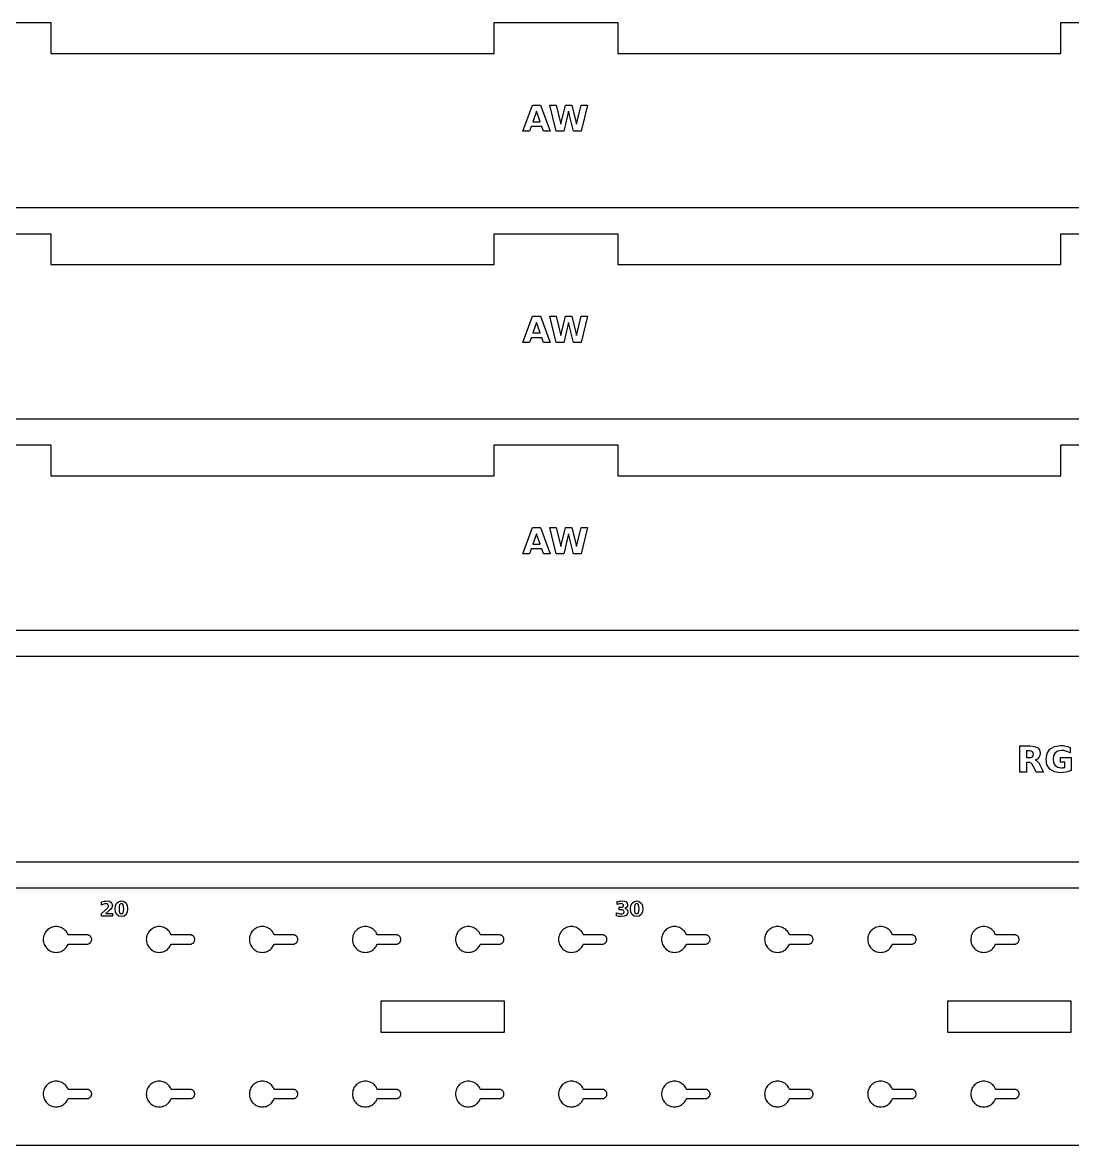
# Model space of a CAD drawing. Header units: millimetres. Extents: x 12 to 808, y 12 to 450.
# Drawn here: x 212 to 415.8, y 232.5 to 450.5 of the extents above; entities that cross this region are included whole.
import ezdxf

# ---------------------------------------------------------------- set-up
doc = ezdxf.new("R2010")
doc.units = ezdxf.units.MM
doc.layers.add('CUT', color=1, linetype='Continuous')
doc.layers.add('ENGRAVE', color=5, linetype='Continuous')

msp = doc.modelspace()

# ---------------------------------------------------------------- linework, layer by layer
at = {"layer": 'CUT', "color": 1}
for points in [[(780.5, 414.5), (40.5, 414.5), (40.5, 419.5), (12.5, 419.5), (12.5, 439.5), (40.5, 439.5), (40.5, 444.5), (83.5, 444.5), (83.5, 450.5), (107.5, 450.5), (107.5, 444.5), (193.5, 444.5), (193.5, 450.5), (217.5, 450.5), (217.5, 444.5), (303.5, 444.5), (303.5, 450.5), (327.5, 450.5), (327.5, 444.5), (413.5, 444.5), (413.5, 450.5), (437.5, 450.5)], [(780.5, 373.5), (40.5, 373.5), (40.5, 378.5), (12.5, 378.5), (12.5, 398.5), (40.5, 398.5), (40.5, 403.5), (83.5, 403.5), (83.5, 409.5), (107.5, 409.5), (107.5, 403.5), (193.5, 403.5), (193.5, 409.5), (217.5, 409.5), (217.5, 403.5), (303.5, 403.5), (303.5, 409.5), (327.5, 409.5), (327.5, 403.5), (413.5, 403.5), (413.5, 409.5), (437.5, 409.5)], [(780.5, 332.5), (40.5, 332.5), (40.5, 337.5), (12.5, 337.5), (12.5, 357.5), (40.5, 357.5), (40.5, 362.5), (83.5, 362.5), (83.5, 368.5), (107.5, 368.5), (107.5, 362.5), (193.5, 362.5), (193.5, 368.5), (217.5, 368.5), (217.5, 362.5), (303.5, 362.5), (303.5, 368.5), (327.5, 368.5), (327.5, 362.5), (413.5, 362.5), (413.5, 368.5), (437.5, 368.5)]]:
    msp.add_lwpolyline(points, dxfattribs=at)
for points in [[(12.5, 322.5), (40.5, 322.5), (40.5, 327.5), (780.5, 327.5), (780.5, 322.5), (808.5, 322.5), (808.5, 292.5), (780.5, 292.5), (780.5, 287.5), (40.5, 287.5), (40.5, 292.5), (12.5, 292.5)], [(12.5, 277.5), (18.5, 277.5), (18.5, 282.5), (758.5, 282.5), (758.5, 277.5), (764.5, 277.5), (764.5, 237.5), (758.5, 237.5), (758.5, 232.5), (18.5, 232.5), (18.5, 237.5), (12.5, 237.5)], [(220.09, 270.57), (220.27, 270.73), (220.43, 270.91), (220.58, 271.11), (220.7, 271.32), (220.81, 271.54), (220.83, 271.6), (224.5, 271.6), (224.59, 271.6), (224.68, 271.62), (224.76, 271.64), (224.84, 271.67), (224.92, 271.71), (225, 271.75), (225.07, 271.8), (225.14, 271.86), (225.2, 271.93), (225.25, 272), (225.29, 272.08), (225.33, 272.16), (225.36, 272.24), (225.38, 272.32), (225.4, 272.41), (225.4, 272.5), (225.4, 272.59), (225.38, 272.68), (225.36, 272.76), (225.33, 272.84), (225.29, 272.92), (225.25, 273), (225.2, 273.07), (225.14, 273.14), (225.07, 273.2), (225, 273.25), (224.92, 273.29), (224.84, 273.33), (224.76, 273.36), (224.68, 273.38), (224.59, 273.4), (224.5, 273.4), (220.83, 273.4), (220.81, 273.46), (220.7, 273.68), (220.58, 273.89), (220.43, 274.09), (220.27, 274.27), (220.09, 274.43), (219.89, 274.58), (219.68, 274.7), (219.46, 274.81), (219.23, 274.89), (218.99, 274.95), (218.75, 274.99), (218.5, 275), (218.25, 274.99), (218.01, 274.95), (217.77, 274.89), (217.54, 274.81), (217.32, 274.7), (217.11, 274.58), (216.91, 274.43), (216.73, 274.27), (216.57, 274.09), (216.42, 273.89), (216.3, 273.68), (216.19, 273.46), (216.11, 273.23), (216.05, 272.99), (216.01, 272.75), (216, 272.5), (216.01, 272.25), (216.05, 272.01), (216.11, 271.77), (216.19, 271.54), (216.3, 271.32), (216.42, 271.11), (216.57, 270.91), (216.73, 270.73), (216.91, 270.57), (217.11, 270.42), (217.32, 270.3), (217.54, 270.19), (217.77, 270.11), (218.01, 270.05), (218.25, 270.01), (218.5, 270), (218.75, 270.01), (218.99, 270.05), (219.23, 270.11), (219.46, 270.19), (219.68, 270.3), (219.89, 270.42)], [(239.89, 270.42), (240.09, 270.57), (240.27, 270.73), (240.43, 270.91), (240.58, 271.11), (240.7, 271.32), (240.81, 271.54), (240.83, 271.6), (244.5, 271.6), (244.59, 271.6), (244.68, 271.62), (244.76, 271.64), (244.84, 271.67), (244.92, 271.71), (245, 271.75), (245.07, 271.8), (245.14, 271.86), (245.2, 271.93), (245.25, 272), (245.29, 272.08), (245.33, 272.16), (245.36, 272.24), (245.38, 272.32), (245.4, 272.41), (245.4, 272.5), (245.4, 272.59), (245.38, 272.68), (245.36, 272.76), (245.33, 272.84), (245.29, 272.92), (245.25, 273), (245.2, 273.07), (245.14, 273.14), (245.07, 273.2), (245, 273.25), (244.92, 273.29), (244.84, 273.33), (244.76, 273.36), (244.68, 273.38), (244.59, 273.4), (244.5, 273.4), (240.83, 273.4), (240.81, 273.46), (240.7, 273.68), (240.58, 273.89), (240.43, 274.09), (240.27, 274.27), (240.09, 274.43), (239.89, 274.58), (239.68, 274.7), (239.46, 274.81), (239.23, 274.89), (238.99, 274.95), (238.75, 274.99), (238.5, 275), (238.25, 274.99), (238.01, 274.95), (237.77, 274.89), (237.54, 274.81), (237.32, 274.7), (237.11, 274.58), (236.91, 274.43), (236.73, 274.27), (236.57, 274.09), (236.42, 273.89), (236.3, 273.68), (236.19, 273.46), (236.11, 273.23), (236.05, 272.99), (236.01, 272.75), (236, 272.5), (236.01, 272.25), (236.05, 272.01), (236.11, 271.77), (236.19, 271.54), (236.3, 271.32), (236.42, 271.11), (236.57, 270.91), (236.73, 270.73), (236.91, 270.57), (237.11, 270.42), (237.32, 270.3), (237.54, 270.19), (237.77, 270.11), (238.01, 270.05), (238.25, 270.01), (238.5, 270), (238.75, 270.01), (238.99, 270.05), (239.23, 270.11), (239.46, 270.19), (239.68, 270.3)], [(260.09, 270.57), (260.27, 270.73), (260.43, 270.91), (260.58, 271.11), (260.7, 271.32), (260.81, 271.54), (260.83, 271.6), (264.5, 271.6), (264.59, 271.6), (264.68, 271.62), (264.76, 271.64), (264.84, 271.67), (264.92, 271.71), (265, 271.75), (265.07, 271.8), (265.14, 271.86), (265.2, 271.93), (265.25, 272), (265.29, 272.08), (265.33, 272.16), (265.36, 272.24), (265.38, 272.32), (265.4, 272.41), (265.4, 272.5), (265.4, 272.59), (265.38, 272.68), (265.36, 272.76), (265.33, 272.84), (265.29, 272.92), (265.25, 273), (265.2, 273.07), (265.14, 273.14), (265.07, 273.2), (265, 273.25), (264.92, 273.29), (264.84, 273.33), (264.76, 273.36), (264.68, 273.38), (264.59, 273.4), (264.5, 273.4), (260.83, 273.4), (260.81, 273.46), (260.7, 273.68), (260.58, 273.89), (260.43, 274.09), (260.27, 274.27), (260.09, 274.43), (259.89, 274.58), (259.68, 274.7), (259.46, 274.81), (259.23, 274.89), (258.99, 274.95), (258.75, 274.99), (258.5, 275), (258.25, 274.99), (258.01, 274.95), (257.77, 274.89), (257.54, 274.81), (257.32, 274.7), (257.11, 274.58), (256.91, 274.43), (256.73, 274.27), (256.57, 274.09), (256.42, 273.89), (256.3, 273.68), (256.19, 273.46), (256.11, 273.23), (256.05, 272.99), (256.01, 272.75), (256, 272.5), (256.01, 272.25), (256.05, 272.01), (256.11, 271.77), (256.19, 271.54), (256.3, 271.32), (256.42, 271.11), (256.57, 270.91), (256.73, 270.73), (256.91, 270.57), (257.11, 270.42), (257.32, 270.3), (257.54, 270.19), (257.77, 270.11), (258.01, 270.05), (258.25, 270.01), (258.5, 270), (258.75, 270.01), (258.99, 270.05), (259.23, 270.11), (259.46, 270.19), (259.68, 270.3), (259.89, 270.42)], [(280.09, 270.57), (280.27, 270.73), (280.43, 270.91), (280.58, 271.11), (280.7, 271.32), (280.81, 271.54), (280.83, 271.6), (284.5, 271.6), (284.59, 271.6), (284.68, 271.62), (284.76, 271.64), (284.84, 271.67), (284.92, 271.71), (285, 271.75), (285.07, 271.8), (285.14, 271.86), (285.2, 271.93), (285.25, 272), (285.29, 272.08), (285.33, 272.16), (285.36, 272.24), (285.38, 272.32), (285.4, 272.41), (285.4, 272.5), (285.4, 272.59), (285.38, 272.68), (285.36, 272.76), (285.33, 272.84), (285.29, 272.92), (285.25, 273), (285.2, 273.07), (285.14, 273.14), (285.07, 273.2), (285, 273.25), (284.92, 273.29), (284.84, 273.33), (284.76, 273.36), (284.68, 273.38), (284.59, 273.4), (284.5, 273.4), (280.83, 273.4), (280.81, 273.46), (280.7, 273.68), (280.58, 273.89), (280.43, 274.09), (280.27, 274.27), (280.09, 274.43), (279.89, 274.58), (279.68, 274.7), (279.46, 274.81), (279.23, 274.89), (278.99, 274.95), (278.75, 274.99), (278.5, 275), (278.25, 274.99), (278.01, 274.95), (277.77, 274.89), (277.54, 274.81), (277.32, 274.7), (277.11, 274.58), (276.91, 274.43), (276.73, 274.27), (276.57, 274.09), (276.42, 273.89), (276.3, 273.68), (276.19, 273.46), (276.11, 273.23), (276.05, 272.99), (276.01, 272.75), (276, 272.5), (276.01, 272.25), (276.05, 272.01), (276.11, 271.77), (276.19, 271.54), (276.3, 271.32), (276.42, 271.11), (276.57, 270.91), (276.73, 270.73), (276.91, 270.57), (277.11, 270.42), (277.32, 270.3), (277.54, 270.19), (277.77, 270.11), (278.01, 270.05), (278.25, 270.01), (278.5, 270), (278.75, 270.01), (278.99, 270.05), (279.23, 270.11), (279.46, 270.19), (279.68, 270.3), (279.89, 270.42)], [(299.89, 270.42), (300.09, 270.57), (300.27, 270.73), (300.43, 270.91), (300.58, 271.11), (300.7, 271.32), (300.81, 271.54), (300.83, 271.6), (304.5, 271.6), (304.59, 271.6), (304.68, 271.62), (304.76, 271.64), (304.84, 271.67), (304.92, 271.71), (305, 271.75), (305.07, 271.8), (305.14, 271.86), (305.2, 271.93), (305.25, 272), (305.29, 272.08), (305.33, 272.16), (305.36, 272.24), (305.38, 272.32), (305.4, 272.41), (305.4, 272.5), (305.4, 272.59), (305.38, 272.68), (305.36, 272.76), (305.33, 272.84), (305.29, 272.92), (305.25, 273), (305.2, 273.07), (305.14, 273.14), (305.07, 273.2), (305, 273.25), (304.92, 273.29), (304.84, 273.33), (304.76, 273.36), (304.68, 273.38), (304.59, 273.4), (304.5, 273.4), (300.83, 273.4), (300.81, 273.46), (300.7, 273.68), (300.58, 273.89), (300.43, 274.09), (300.27, 274.27), (300.09, 274.43), (299.89, 274.58), (299.68, 274.7), (299.46, 274.81), (299.23, 274.89), (298.99, 274.95), (298.75, 274.99), (298.5, 275), (298.25, 274.99), (298.01, 274.95), (297.77, 274.89), (297.54, 274.81), (297.32, 274.7), (297.11, 274.58), (296.91, 274.43), (296.73, 274.27), (296.57, 274.09), (296.42, 273.89), (296.3, 273.68), (296.19, 273.46), (296.11, 273.23), (296.05, 272.99), (296.01, 272.75), (296, 272.5), (296.01, 272.25), (296.05, 272.01), (296.11, 271.77), (296.19, 271.54), (296.3, 271.32), (296.42, 271.11), (296.57, 270.91), (296.73, 270.73), (296.91, 270.57), (297.11, 270.42), (297.32, 270.3), (297.54, 270.19), (297.77, 270.11), (298.01, 270.05), (298.25, 270.01), (298.5, 270), (298.75, 270.01), (298.99, 270.05), (299.23, 270.11), (299.46, 270.19), (299.68, 270.3)], [(320.09, 270.57), (320.27, 270.73), (320.43, 270.91), (320.58, 271.11), (320.7, 271.32), (320.81, 271.54), (320.83, 271.6), (324.5, 271.6), (324.59, 271.6), (324.68, 271.62), (324.76, 271.64), (324.84, 271.67), (324.92, 271.71), (325, 271.75), (325.07, 271.8), (325.14, 271.86), (325.2, 271.93), (325.25, 272), (325.29, 272.08), (325.33, 272.16), (325.36, 272.24), (325.38, 272.32), (325.4, 272.41), (325.4, 272.5), (325.4, 272.59), (325.38, 272.68), (325.36, 272.76), (325.33, 272.84), (325.29, 272.92), (325.25, 273), (325.2, 273.07), (325.14, 273.14), (325.07, 273.2), (325, 273.25), (324.92, 273.29), (324.84, 273.33), (324.76, 273.36), (324.68, 273.38), (324.59, 273.4), (324.5, 273.4), (320.83, 273.4), (320.81, 273.46), (320.7, 273.68), (320.58, 273.89), (320.43, 274.09), (320.27, 274.27), (320.09, 274.43), (319.89, 274.58), (319.68, 274.7), (319.46, 274.81), (319.23, 274.89), (318.99, 274.95), (318.75, 274.99), (318.5, 275), (318.25, 274.99), (318.01, 274.95), (317.77, 274.89), (317.54, 274.81), (317.32, 274.7), (317.11, 274.58), (316.91, 274.43), (316.73, 274.27), (316.57, 274.09), (316.42, 273.89), (316.3, 273.68), (316.19, 273.46), (316.11, 273.23), (316.05, 272.99), (316.01, 272.75), (316, 272.5), (316.01, 272.25), (316.05, 272.01), (316.11, 271.77), (316.19, 271.54), (316.3, 271.32), (316.42, 271.11), (316.57, 270.91), (316.73, 270.73), (316.91, 270.57), (317.11, 270.42), (317.32, 270.3), (317.54, 270.19), (317.77, 270.11), (318.01, 270.05), (318.25, 270.01), (318.5, 270), (318.75, 270.01), (318.99, 270.05), (319.23, 270.11), (319.46, 270.19), (319.68, 270.3), (319.89, 270.42)], [(340.09, 270.57), (340.27, 270.73), (340.43, 270.91), (340.58, 271.11), (340.7, 271.32), (340.81, 271.54), (340.83, 271.6), (344.5, 271.6), (344.59, 271.6), (344.68, 271.62), (344.76, 271.64), (344.84, 271.67), (344.92, 271.71), (345, 271.75), (345.07, 271.8), (345.14, 271.86), (345.2, 271.93), (345.25, 272), (345.29, 272.08), (345.33, 272.16), (345.36, 272.24), (345.38, 272.32), (345.4, 272.41), (345.4, 272.5), (345.4, 272.59), (345.38, 272.68), (345.36, 272.76), (345.33, 272.84), (345.29, 272.92), (345.25, 273), (345.2, 273.07), (345.14, 273.14), (345.07, 273.2), (345, 273.25), (344.92, 273.29), (344.84, 273.33), (344.76, 273.36), (344.68, 273.38), (344.59, 273.4), (344.5, 273.4), (340.83, 273.4), (340.81, 273.46), (340.7, 273.68), (340.58, 273.89), (340.43, 274.09), (340.27, 274.27), (340.09, 274.43), (339.89, 274.58), (339.68, 274.7), (339.46, 274.81), (339.23, 274.89), (338.99, 274.95), (338.75, 274.99), (338.5, 275), (338.25, 274.99), (338.01, 274.95), (337.77, 274.89), (337.54, 274.81), (337.32, 274.7), (337.11, 274.58), (336.91, 274.43), (336.73, 274.27), (336.57, 274.09), (336.42, 273.89), (336.3, 273.68), (336.19, 273.46), (336.11, 273.23), (336.05, 272.99), (336.01, 272.75), (336, 272.5), (336.01, 272.25), (336.05, 272.01), (336.11, 271.77), (336.19, 271.54), (336.3, 271.32), (336.42, 271.11), (336.57, 270.91), (336.73, 270.73), (336.91, 270.57), (337.11, 270.42), (337.32, 270.3), (337.54, 270.19), (337.77, 270.11), (338.01, 270.05), (338.25, 270.01), (338.5, 270), (338.75, 270.01), (338.99, 270.05), (339.23, 270.11), (339.46, 270.19), (339.68, 270.3), (339.89, 270.42)], [(360.09, 270.57), (360.27, 270.73), (360.43, 270.91), (360.58, 271.11), (360.7, 271.32), (360.81, 271.54), (360.83, 271.6), (364.5, 271.6), (364.59, 271.6), (364.68, 271.62), (364.76, 271.64), (364.84, 271.67), (364.92, 271.71), (365, 271.75), (365.07, 271.8), (365.14, 271.86), (365.2, 271.93), (365.25, 272), (365.29, 272.08), (365.33, 272.16), (365.36, 272.24), (365.38, 272.32), (365.4, 272.41), (365.4, 272.5), (365.4, 272.59), (365.38, 272.68), (365.36, 272.76), (365.33, 272.84), (365.29, 272.92), (365.25, 273), (365.2, 273.07), (365.14, 273.14), (365.07, 273.2), (365, 273.25), (364.92, 273.29), (364.84, 273.33), (364.76, 273.36), (364.68, 273.38), (364.59, 273.4), (364.5, 273.4), (360.83, 273.4), (360.81, 273.46), (360.7, 273.68), (360.58, 273.89), (360.43, 274.09), (360.27, 274.27), (360.09, 274.43), (359.89, 274.58), (359.68, 274.7), (359.46, 274.81), (359.23, 274.89), (358.99, 274.95), (358.75, 274.99), (358.5, 275), (358.25, 274.99), (358.01, 274.95), (357.77, 274.89), (357.54, 274.81), (357.32, 274.7), (357.11, 274.58), (356.91, 274.43), (356.73, 274.27), (356.57, 274.09), (356.42, 273.89), (356.3, 273.68), (356.19, 273.46), (356.11, 273.23), (356.05, 272.99), (356.01, 272.75), (356, 272.5), (356.01, 272.25), (356.05, 272.01), (356.11, 271.77), (356.19, 271.54), (356.3, 271.32), (356.42, 271.11), (356.57, 270.91), (356.73, 270.73), (356.91, 270.57), (357.11, 270.42), (357.32, 270.3), (357.54, 270.19), (357.77, 270.11), (358.01, 270.05), (358.25, 270.01), (358.5, 270), (358.75, 270.01), (358.99, 270.05), (359.23, 270.11), (359.46, 270.19), (359.68, 270.3), (359.89, 270.42)], [(379.89, 270.42), (380.09, 270.57), (380.27, 270.73), (380.43, 270.91), (380.58, 271.11), (380.7, 271.32), (380.81, 271.54), (380.83, 271.6), (384.5, 271.6), (384.59, 271.6), (384.68, 271.62), (384.76, 271.64), (384.84, 271.67), (384.92, 271.71), (385, 271.75), (385.07, 271.8), (385.14, 271.86), (385.2, 271.93), (385.25, 272), (385.29, 272.08), (385.33, 272.16), (385.36, 272.24), (385.38, 272.32), (385.4, 272.41), (385.4, 272.5), (385.4, 272.59), (385.38, 272.68), (385.36, 272.76), (385.33, 272.84), (385.29, 272.92), (385.25, 273), (385.2, 273.07), (385.14, 273.14), (385.07, 273.2), (385, 273.25), (384.92, 273.29), (384.84, 273.33), (384.76, 273.36), (384.68, 273.38), (384.59, 273.4), (384.5, 273.4), (380.83, 273.4), (380.81, 273.46), (380.7, 273.68), (380.58, 273.89), (380.43, 274.09), (380.27, 274.27), (380.09, 274.43), (379.89, 274.58), (379.68, 274.7), (379.46, 274.81), (379.23, 274.89), (378.99, 274.95), (378.75, 274.99), (378.5, 275), (378.25, 274.99), (378.01, 274.95), (377.77, 274.89), (377.54, 274.81), (377.32, 274.7), (377.11, 274.58), (376.91, 274.43), (376.73, 274.27), (376.57, 274.09), (376.42, 273.89), (376.3, 273.68), (376.19, 273.46), (376.11, 273.23), (376.05, 272.99), (376.01, 272.75), (376, 272.5), (376.01, 272.25), (376.05, 272.01), (376.11, 271.77), (376.19, 271.54), (376.3, 271.32), (376.42, 271.11), (376.57, 270.91), (376.73, 270.73), (376.91, 270.57), (377.11, 270.42), (377.32, 270.3), (377.54, 270.19), (377.77, 270.11), (378.01, 270.05), (378.25, 270.01), (378.5, 270), (378.75, 270.01), (378.99, 270.05), (379.23, 270.11), (379.46, 270.19), (379.68, 270.3)], [(399.89, 270.42), (400.09, 270.57), (400.27, 270.73), (400.43, 270.91), (400.58, 271.11), (400.7, 271.32), (400.81, 271.54), (400.83, 271.6), (404.5, 271.6), (404.59, 271.6), (404.68, 271.62), (404.76, 271.64), (404.84, 271.67), (404.92, 271.71), (405, 271.75), (405.07, 271.8), (405.14, 271.86), (405.2, 271.93), (405.25, 272), (405.29, 272.08), (405.33, 272.16), (405.36, 272.24), (405.38, 272.32), (405.4, 272.41), (405.4, 272.5), (405.4, 272.59), (405.38, 272.68), (405.36, 272.76), (405.33, 272.84), (405.29, 272.92), (405.25, 273), (405.2, 273.07), (405.14, 273.14), (405.07, 273.2), (405, 273.25), (404.92, 273.29), (404.84, 273.33), (404.76, 273.36), (404.68, 273.38), (404.59, 273.4), (404.5, 273.4), (400.83, 273.4), (400.81, 273.46), (400.7, 273.68), (400.58, 273.89), (400.43, 274.09), (400.27, 274.27), (400.09, 274.43), (399.89, 274.58), (399.68, 274.7), (399.46, 274.81), (399.23, 274.89), (398.99, 274.95), (398.75, 274.99), (398.5, 275), (398.25, 274.99), (398.01, 274.95), (397.77, 274.89), (397.54, 274.81), (397.32, 274.7), (397.11, 274.58), (396.91, 274.43), (396.73, 274.27), (396.57, 274.09), (396.42, 273.89), (396.3, 273.68), (396.19, 273.46), (396.11, 273.23), (396.05, 272.99), (396.01, 272.75), (396, 272.5), (396.01, 272.25), (396.05, 272.01), (396.11, 271.77), (396.19, 271.54), (396.3, 271.32), (396.42, 271.11), (396.57, 270.91), (396.73, 270.73), (396.91, 270.57), (397.11, 270.42), (397.32, 270.3), (397.54, 270.19), (397.77, 270.11), (398.01, 270.05), (398.25, 270.01), (398.5, 270), (398.75, 270.01), (398.99, 270.05), (399.23, 270.11), (399.46, 270.19), (399.68, 270.3)], [(281.5, 254.5), (305.5, 254.5), (305.5, 260.5), (281.5, 260.5)], [(391.5, 260.5), (391.5, 254.5), (415.5, 254.5), (415.5, 260.5)], [(220.09, 240.57), (220.27, 240.73), (220.43, 240.91), (220.58, 241.11), (220.7, 241.32), (220.81, 241.54), (220.83, 241.6), (224.5, 241.6), (224.59, 241.6), (224.68, 241.62), (224.76, 241.64), (224.84, 241.67), (224.92, 241.71), (225, 241.75), (225.07, 241.8), (225.14, 241.86), (225.2, 241.93), (225.25, 242), (225.29, 242.08), (225.33, 242.16), (225.36, 242.24), (225.38, 242.32), (225.4, 242.41), (225.4, 242.5), (225.4, 242.59), (225.38, 242.68), (225.36, 242.76), (225.33, 242.84), (225.29, 242.92), (225.25, 243), (225.2, 243.07), (225.14, 243.14), (225.07, 243.2), (225, 243.25), (224.92, 243.29), (224.84, 243.33), (224.76, 243.36), (224.68, 243.38), (224.59, 243.4), (224.5, 243.4), (220.83, 243.4), (220.81, 243.46), (220.7, 243.68), (220.58, 243.89), (220.43, 244.09), (220.27, 244.27), (220.09, 244.43), (219.89, 244.58), (219.68, 244.7), (219.46, 244.81), (219.23, 244.89), (218.99, 244.95), (218.75, 244.99), (218.5, 245), (218.25, 244.99), (218.01, 244.95), (217.77, 244.89), (217.54, 244.81), (217.32, 244.7), (217.11, 244.58), (216.91, 244.43), (216.73, 244.27), (216.57, 244.09), (216.42, 243.89), (216.3, 243.68), (216.19, 243.46), (216.11, 243.23), (216.05, 242.99), (216.01, 242.75), (216, 242.5), (216.01, 242.25), (216.05, 242.01), (216.11, 241.77), (216.19, 241.54), (216.3, 241.32), (216.42, 241.11), (216.57, 240.91), (216.73, 240.73), (216.91, 240.57), (217.11, 240.42), (217.32, 240.3), (217.54, 240.19), (217.77, 240.11), (218.01, 240.05), (218.25, 240.01), (218.5, 240), (218.75, 240.01), (218.99, 240.05), (219.23, 240.11), (219.46, 240.19), (219.68, 240.3), (219.89, 240.42)], [(240.09, 240.57), (240.27, 240.73), (240.43, 240.91), (240.58, 241.11), (240.7, 241.32), (240.81, 241.54), (240.83, 241.6), (244.5, 241.6), (244.59, 241.6), (244.68, 241.62), (244.76, 241.64), (244.84, 241.67), (244.92, 241.71), (245, 241.75), (245.07, 241.8), (245.14, 241.86), (245.2, 241.93), (245.25, 242), (245.29, 242.08), (245.33, 242.16), (245.36, 242.24), (245.38, 242.32), (245.4, 242.41), (245.4, 242.5), (245.4, 242.59), (245.38, 242.68), (245.36, 242.76), (245.33, 242.84), (245.29, 242.92), (245.25, 243), (245.2, 243.07), (245.14, 243.14), (245.07, 243.2), (245, 243.25), (244.92, 243.29), (244.84, 243.33), (244.76, 243.36), (244.68, 243.38), (244.59, 243.4), (244.5, 243.4), (240.83, 243.4), (240.81, 243.46), (240.7, 243.68), (240.58, 243.89), (240.43, 244.09), (240.27, 244.27), (240.09, 244.43), (239.89, 244.58), (239.68, 244.7), (239.46, 244.81), (239.23, 244.89), (238.99, 244.95), (238.75, 244.99), (238.5, 245), (238.25, 244.99), (238.01, 244.95), (237.77, 244.89), (237.54, 244.81), (237.32, 244.7), (237.11, 244.58), (236.91, 244.43), (236.73, 244.27), (236.57, 244.09), (236.42, 243.89), (236.3, 243.68), (236.19, 243.46), (236.11, 243.23), (236.05, 242.99), (236.01, 242.75), (236, 242.5), (236.01, 242.25), (236.05, 242.01), (236.11, 241.77), (236.19, 241.54), (236.3, 241.32), (236.42, 241.11), (236.57, 240.91), (236.73, 240.73), (236.91, 240.57), (237.11, 240.42), (237.32, 240.3), (237.54, 240.19), (237.77, 240.11), (238.01, 240.05), (238.25, 240.01), (238.5, 240), (238.75, 240.01), (238.99, 240.05), (239.23, 240.11), (239.46, 240.19), (239.68, 240.3), (239.89, 240.42)], [(260.09, 240.57), (260.27, 240.73), (260.43, 240.91), (260.58, 241.11), (260.7, 241.32), (260.81, 241.54), (260.83, 241.6), (264.5, 241.6), (264.59, 241.6), (264.68, 241.62), (264.76, 241.64), (264.84, 241.67), (264.92, 241.71), (265, 241.75), (265.07, 241.8), (265.14, 241.86), (265.2, 241.93), (265.25, 242), (265.29, 242.08), (265.33, 242.16), (265.36, 242.24), (265.38, 242.32), (265.4, 242.41), (265.4, 242.5), (265.4, 242.59), (265.38, 242.68), (265.36, 242.76), (265.33, 242.84), (265.29, 242.92), (265.25, 243), (265.2, 243.07), (265.14, 243.14), (265.07, 243.2), (265, 243.25), (264.92, 243.29), (264.84, 243.33), (264.76, 243.36), (264.68, 243.38), (264.59, 243.4), (264.5, 243.4), (260.83, 243.4), (260.81, 243.46), (260.7, 243.68), (260.58, 243.89), (260.43, 244.09), (260.27, 244.27), (260.09, 244.43), (259.89, 244.58), (259.68, 244.7), (259.46, 244.81), (259.23, 244.89), (258.99, 244.95), (258.75, 244.99), (258.5, 245), (258.25, 244.99), (258.01, 244.95), (257.77, 244.89), (257.54, 244.81), (257.32, 244.7), (257.11, 244.58), (256.91, 244.43), (256.73, 244.27), (256.57, 244.09), (256.42, 243.89), (256.3, 243.68), (256.19, 243.46), (256.11, 243.23), (256.05, 242.99), (256.01, 242.75), (256, 242.5), (256.01, 242.25), (256.05, 242.01), (256.11, 241.77), (256.19, 241.54), (256.3, 241.32), (256.42, 241.11), (256.57, 240.91), (256.73, 240.73), (256.91, 240.57), (257.11, 240.42), (257.32, 240.3), (257.54, 240.19), (257.77, 240.11), (258.01, 240.05), (258.25, 240.01), (258.5, 240), (258.75, 240.01), (258.99, 240.05), (259.23, 240.11), (259.46, 240.19), (259.68, 240.3), (259.89, 240.42)], [(279.89, 240.42), (280.09, 240.57), (280.27, 240.73), (280.43, 240.91), (280.58, 241.11), (280.7, 241.32), (280.81, 241.54), (280.83, 241.6), (284.5, 241.6), (284.59, 241.6), (284.68, 241.62), (284.76, 241.64), (284.84, 241.67), (284.92, 241.71), (285, 241.75), (285.07, 241.8), (285.14, 241.86), (285.2, 241.93), (285.25, 242), (285.29, 242.08), (285.33, 242.16), (285.36, 242.24), (285.38, 242.32), (285.4, 242.41), (285.4, 242.5), (285.4, 242.59), (285.38, 242.68), (285.36, 242.76), (285.33, 242.84), (285.29, 242.92), (285.25, 243), (285.2, 243.07), (285.14, 243.14), (285.07, 243.2), (285, 243.25), (284.92, 243.29), (284.84, 243.33), (284.76, 243.36), (284.68, 243.38), (284.59, 243.4), (284.5, 243.4), (280.83, 243.4), (280.81, 243.46), (280.7, 243.68), (280.58, 243.89), (280.43, 244.09), (280.27, 244.27), (280.09, 244.43), (279.89, 244.58), (279.68, 244.7), (279.46, 244.81), (279.23, 244.89), (278.99, 244.95), (278.75, 244.99), (278.5, 245), (278.25, 244.99), (278.01, 244.95), (277.77, 244.89), (277.54, 244.81), (277.32, 244.7), (277.11, 244.58), (276.91, 244.43), (276.73, 244.27), (276.57, 244.09), (276.42, 243.89), (276.3, 243.68), (276.19, 243.46), (276.11, 243.23), (276.05, 242.99), (276.01, 242.75), (276, 242.5), (276.01, 242.25), (276.05, 242.01), (276.11, 241.77), (276.19, 241.54), (276.3, 241.32), (276.42, 241.11), (276.57, 240.91), (276.73, 240.73), (276.91, 240.57), (277.11, 240.42), (277.32, 240.3), (277.54, 240.19), (277.77, 240.11), (278.01, 240.05), (278.25, 240.01), (278.5, 240), (278.75, 240.01), (278.99, 240.05), (279.23, 240.11), (279.46, 240.19), (279.68, 240.3)], [(300.09, 240.57), (300.27, 240.73), (300.43, 240.91), (300.58, 241.11), (300.7, 241.32), (300.81, 241.54), (300.83, 241.6), (304.5, 241.6), (304.59, 241.6), (304.68, 241.62), (304.76, 241.64), (304.84, 241.67), (304.92, 241.71), (305, 241.75), (305.07, 241.8), (305.14, 241.86), (305.2, 241.93), (305.25, 242), (305.29, 242.08), (305.33, 242.16), (305.36, 242.24), (305.38, 242.32), (305.4, 242.41), (305.4, 242.5), (305.4, 242.59), (305.38, 242.68), (305.36, 242.76), (305.33, 242.84), (305.29, 242.92), (305.25, 243), (305.2, 243.07), (305.14, 243.14), (305.07, 243.2), (305, 243.25), (304.92, 243.29), (304.84, 243.33), (304.76, 243.36), (304.68, 243.38), (304.59, 243.4), (304.5, 243.4), (300.83, 243.4), (300.81, 243.46), (300.7, 243.68), (300.58, 243.89), (300.43, 244.09), (300.27, 244.27), (300.09, 244.43), (299.89, 244.58), (299.68, 244.7), (299.46, 244.81), (299.23, 244.89), (298.99, 244.95), (298.75, 244.99), (298.5, 245), (298.25, 244.99), (298.01, 244.95), (297.77, 244.89), (297.54, 244.81), (297.32, 244.7), (297.11, 244.58), (296.91, 244.43), (296.73, 244.27), (296.57, 244.09), (296.42, 243.89), (296.3, 243.68), (296.19, 243.46), (296.11, 243.23), (296.05, 242.99), (296.01, 242.75), (296, 242.5), (296.01, 242.25), (296.05, 242.01), (296.11, 241.77), (296.19, 241.54), (296.3, 241.32), (296.42, 241.11), (296.57, 240.91), (296.73, 240.73), (296.91, 240.57), (297.11, 240.42), (297.32, 240.3), (297.54, 240.19), (297.77, 240.11), (298.01, 240.05), (298.25, 240.01), (298.5, 240), (298.75, 240.01), (298.99, 240.05), (299.23, 240.11), (299.46, 240.19), (299.68, 240.3), (299.89, 240.42)], [(320.09, 240.57), (320.27, 240.73), (320.43, 240.91), (320.58, 241.11), (320.7, 241.32), (320.81, 241.54), (320.83, 241.6), (324.5, 241.6), (324.59, 241.6), (324.68, 241.62), (324.76, 241.64), (324.84, 241.67), (324.92, 241.71), (325, 241.75), (325.07, 241.8), (325.14, 241.86), (325.2, 241.93), (325.25, 242), (325.29, 242.08), (325.33, 242.16), (325.36, 242.24), (325.38, 242.32), (325.4, 242.41), (325.4, 242.5), (325.4, 242.59), (325.38, 242.68), (325.36, 242.76), (325.33, 242.84), (325.29, 242.92), (325.25, 243), (325.2, 243.07), (325.14, 243.14), (325.07, 243.2), (325, 243.25), (324.92, 243.29), (324.84, 243.33), (324.76, 243.36), (324.68, 243.38), (324.59, 243.4), (324.5, 243.4), (320.83, 243.4), (320.81, 243.46), (320.7, 243.68), (320.58, 243.89), (320.43, 244.09), (320.27, 244.27), (320.09, 244.43), (319.89, 244.58), (319.68, 244.7), (319.46, 244.81), (319.23, 244.89), (318.99, 244.95), (318.75, 244.99), (318.5, 245), (318.25, 244.99), (318.01, 244.95), (317.77, 244.89), (317.54, 244.81), (317.32, 244.7), (317.11, 244.58), (316.91, 244.43), (316.73, 244.27), (316.57, 244.09), (316.42, 243.89), (316.3, 243.68), (316.19, 243.46), (316.11, 243.23), (316.05, 242.99), (316.01, 242.75), (316, 242.5), (316.01, 242.25), (316.05, 242.01), (316.11, 241.77), (316.19, 241.54), (316.3, 241.32), (316.42, 241.11), (316.57, 240.91), (316.73, 240.73), (316.91, 240.57), (317.11, 240.42), (317.32, 240.3), (317.54, 240.19), (317.77, 240.11), (318.01, 240.05), (318.25, 240.01), (318.5, 240), (318.75, 240.01), (318.99, 240.05), (319.23, 240.11), (319.46, 240.19), (319.68, 240.3), (319.89, 240.42)], [(339.89, 240.42), (340.09, 240.57), (340.27, 240.73), (340.43, 240.91), (340.58, 241.11), (340.7, 241.32), (340.81, 241.54), (340.83, 241.6), (344.5, 241.6), (344.59, 241.6), (344.68, 241.62), (344.76, 241.64), (344.84, 241.67), (344.92, 241.71), (345, 241.75), (345.07, 241.8), (345.14, 241.86), (345.2, 241.93), (345.25, 242), (345.29, 242.08), (345.33, 242.16), (345.36, 242.24), (345.38, 242.32), (345.4, 242.41), (345.4, 242.5), (345.4, 242.59), (345.38, 242.68), (345.36, 242.76), (345.33, 242.84), (345.29, 242.92), (345.25, 243), (345.2, 243.07), (345.14, 243.14), (345.07, 243.2), (345, 243.25), (344.92, 243.29), (344.84, 243.33), (344.76, 243.36), (344.68, 243.38), (344.59, 243.4), (344.5, 243.4), (340.83, 243.4), (340.81, 243.46), (340.7, 243.68), (340.58, 243.89), (340.43, 244.09), (340.27, 244.27), (340.09, 244.43), (339.89, 244.58), (339.68, 244.7), (339.46, 244.81), (339.23, 244.89), (338.99, 244.95), (338.75, 244.99), (338.5, 245), (338.25, 244.99), (338.01, 244.95), (337.77, 244.89), (337.54, 244.81), (337.32, 244.7), (337.11, 244.58), (336.91, 244.43), (336.73, 244.27), (336.57, 244.09), (336.42, 243.89), (336.3, 243.68), (336.19, 243.46), (336.11, 243.23), (336.05, 242.99), (336.01, 242.75), (336, 242.5), (336.01, 242.25), (336.05, 242.01), (336.11, 241.77), (336.19, 241.54), (336.3, 241.32), (336.42, 241.11), (336.57, 240.91), (336.73, 240.73), (336.91, 240.57), (337.11, 240.42), (337.32, 240.3), (337.54, 240.19), (337.77, 240.11), (338.01, 240.05), (338.25, 240.01), (338.5, 240), (338.75, 240.01), (338.99, 240.05), (339.23, 240.11), (339.46, 240.19), (339.68, 240.3)], [(360.09, 240.57), (360.27, 240.73), (360.43, 240.91), (360.58, 241.11), (360.7, 241.32), (360.81, 241.54), (360.83, 241.6), (364.5, 241.6), (364.59, 241.6), (364.68, 241.62), (364.76, 241.64), (364.84, 241.67), (364.92, 241.71), (365, 241.75), (365.07, 241.8), (365.14, 241.86), (365.2, 241.93), (365.25, 242), (365.29, 242.08), (365.33, 242.16), (365.36, 242.24), (365.38, 242.32), (365.4, 242.41), (365.4, 242.5), (365.4, 242.59), (365.38, 242.68), (365.36, 242.76), (365.33, 242.84), (365.29, 242.92), (365.25, 243), (365.2, 243.07), (365.14, 243.14), (365.07, 243.2), (365, 243.25), (364.92, 243.29), (364.84, 243.33), (364.76, 243.36), (364.68, 243.38), (364.59, 243.4), (364.5, 243.4), (360.83, 243.4), (360.81, 243.46), (360.7, 243.68), (360.58, 243.89), (360.43, 244.09), (360.27, 244.27), (360.09, 244.43), (359.89, 244.58), (359.68, 244.7), (359.46, 244.81), (359.23, 244.89), (358.99, 244.95), (358.75, 244.99), (358.5, 245), (358.25, 244.99), (358.01, 244.95), (357.77, 244.89), (357.54, 244.81), (357.32, 244.7), (357.11, 244.58), (356.91, 244.43), (356.73, 244.27), (356.57, 244.09), (356.42, 243.89), (356.3, 243.68), (356.19, 243.46), (356.11, 243.23), (356.05, 242.99), (356.01, 242.75), (356, 242.5), (356.01, 242.25), (356.05, 242.01), (356.11, 241.77), (356.19, 241.54), (356.3, 241.32), (356.42, 241.11), (356.57, 240.91), (356.73, 240.73), (356.91, 240.57), (357.11, 240.42), (357.32, 240.3), (357.54, 240.19), (357.77, 240.11), (358.01, 240.05), (358.25, 240.01), (358.5, 240), (358.75, 240.01), (358.99, 240.05), (359.23, 240.11), (359.46, 240.19), (359.68, 240.3), (359.89, 240.42)], [(380.09, 240.57), (380.27, 240.73), (380.43, 240.91), (380.58, 241.11), (380.7, 241.32), (380.81, 241.54), (380.83, 241.6), (384.5, 241.6), (384.59, 241.6), (384.68, 241.62), (384.76, 241.64), (384.84, 241.67), (384.92, 241.71), (385, 241.75), (385.07, 241.8), (385.14, 241.86), (385.2, 241.93), (385.25, 242), (385.29, 242.08), (385.33, 242.16), (385.36, 242.24), (385.38, 242.32), (385.4, 242.41), (385.4, 242.5), (385.4, 242.59), (385.38, 242.68), (385.36, 242.76), (385.33, 242.84), (385.29, 242.92), (385.25, 243), (385.2, 243.07), (385.14, 243.14), (385.07, 243.2), (385, 243.25), (384.92, 243.29), (384.84, 243.33), (384.76, 243.36), (384.68, 243.38), (384.59, 243.4), (384.5, 243.4), (380.83, 243.4), (380.81, 243.46), (380.7, 243.68), (380.58, 243.89), (380.43, 244.09), (380.27, 244.27), (380.09, 244.43), (379.89, 244.58), (379.68, 244.7), (379.46, 244.81), (379.23, 244.89), (378.99, 244.95), (378.75, 244.99), (378.5, 245), (378.25, 244.99), (378.01, 244.95), (377.77, 244.89), (377.54, 244.81), (377.32, 244.7), (377.11, 244.58), (376.91, 244.43), (376.73, 244.27), (376.57, 244.09), (376.42, 243.89), (376.3, 243.68), (376.19, 243.46), (376.11, 243.23), (376.05, 242.99), (376.01, 242.75), (376, 242.5), (376.01, 242.25), (376.05, 242.01), (376.11, 241.77), (376.19, 241.54), (376.3, 241.32), (376.42, 241.11), (376.57, 240.91), (376.73, 240.73), (376.91, 240.57), (377.11, 240.42), (377.32, 240.3), (377.54, 240.19), (377.77, 240.11), (378.01, 240.05), (378.25, 240.01), (378.5, 240), (378.75, 240.01), (378.99, 240.05), (379.23, 240.11), (379.46, 240.19), (379.68, 240.3), (379.89, 240.42)], [(400.09, 240.57), (400.27, 240.73), (400.43, 240.91), (400.58, 241.11), (400.7, 241.32), (400.81, 241.54), (400.83, 241.6), (404.5, 241.6), (404.59, 241.6), (404.68, 241.62), (404.76, 241.64), (404.84, 241.67), (404.92, 241.71), (405, 241.75), (405.07, 241.8), (405.14, 241.86), (405.2, 241.93), (405.25, 242), (405.29, 242.08), (405.33, 242.16), (405.36, 242.24), (405.38, 242.32), (405.4, 242.41), (405.4, 242.5), (405.4, 242.59), (405.38, 242.68), (405.36, 242.76), (405.33, 242.84), (405.29, 242.92), (405.25, 243), (405.2, 243.07), (405.14, 243.14), (405.07, 243.2), (405, 243.25), (404.92, 243.29), (404.84, 243.33), (404.76, 243.36), (404.68, 243.38), (404.59, 243.4), (404.5, 243.4), (400.83, 243.4), (400.81, 243.46), (400.7, 243.68), (400.58, 243.89), (400.43, 244.09), (400.27, 244.27), (400.09, 244.43), (399.89, 244.58), (399.68, 244.7), (399.46, 244.81), (399.23, 244.89), (398.99, 244.95), (398.75, 244.99), (398.5, 245), (398.25, 244.99), (398.01, 244.95), (397.77, 244.89), (397.54, 244.81), (397.32, 244.7), (397.11, 244.58), (396.91, 244.43), (396.73, 244.27), (396.57, 244.09), (396.42, 243.89), (396.3, 243.68), (396.19, 243.46), (396.11, 243.23), (396.05, 242.99), (396.01, 242.75), (396, 242.5), (396.01, 242.25), (396.05, 242.01), (396.11, 241.77), (396.19, 241.54), (396.3, 241.32), (396.42, 241.11), (396.57, 240.91), (396.73, 240.73), (396.91, 240.57), (397.11, 240.42), (397.32, 240.3), (397.54, 240.19), (397.77, 240.11), (398.01, 240.05), (398.25, 240.01), (398.5, 240), (398.75, 240.01), (398.99, 240.05), (399.23, 240.11), (399.46, 240.19), (399.68, 240.3), (399.89, 240.42)]]:
    msp.add_lwpolyline(points, close=True, dxfattribs=at)
at = {"layer": 'ENGRAVE', "color": 5}
for points in [[(312.74, 430.3), (310.68, 430.3), (310.36, 429.37), (309.04, 429.37), (310.93, 434.47), (312.49, 434.47), (314.38, 429.37), (313.06, 429.37)], [(314.31, 434.47), (315.57, 434.47), (316.46, 430.76), (317.33, 434.47), (318.6, 434.47), (319.47, 430.76), (320.36, 434.47), (321.61, 434.47), (320.4, 429.37), (318.89, 429.37), (317.96, 433.25), (317.04, 429.37), (315.53, 429.37)], [(311.01, 431.24), (312.41, 431.24), (311.71, 433.27)], [(312.74, 389.3), (310.68, 389.3), (310.36, 388.37), (309.04, 388.37), (310.93, 393.47), (312.49, 393.47), (314.38, 388.37), (313.06, 388.37)], [(314.31, 393.47), (315.57, 393.47), (316.46, 389.76), (317.33, 393.47), (318.6, 393.47), (319.47, 389.76), (320.36, 393.47), (321.61, 393.47), (320.4, 388.37), (318.89, 388.37), (317.96, 392.25), (317.04, 388.37), (315.53, 388.37)], [(311.01, 390.24), (312.41, 390.24), (311.71, 392.27)], [(312.74, 348.3), (310.68, 348.3), (310.36, 347.37), (309.04, 347.37), (310.93, 352.47), (312.49, 352.47), (314.38, 347.37), (313.06, 347.37)], [(311.01, 349.24), (312.41, 349.24), (311.71, 351.27)], [(314.31, 352.47), (315.57, 352.47), (316.46, 348.76), (317.33, 352.47), (318.6, 352.47), (319.47, 348.76), (320.36, 352.47), (321.61, 352.47), (320.4, 347.37), (318.89, 347.37), (317.96, 351.25), (317.04, 347.37), (315.53, 347.37)], [(406.83, 306.88), (406.83, 304.95), (405.51, 304.95), (405.51, 310.06), (407.52, 310.06), (408.39, 309.97), (409, 309.72), (409.35, 309.28), (409.47, 308.65), (409.41, 308.19), (409.22, 307.82), (408.92, 307.53), (408.49, 307.34), (408.74, 307.24), (408.97, 307.06), (409.19, 306.79), (409.4, 306.4), (410.12, 304.95), (408.72, 304.95), (408.1, 306.22), (407.91, 306.54), (407.71, 306.74), (407.49, 306.85), (407.2, 306.88)], [(415.49, 305.33), (414.99, 305.12), (414.47, 304.97), (413.93, 304.88), (413.37, 304.85), (412.23, 305.03), (411.35, 305.57), (410.79, 306.41), (410.61, 307.5), (410.8, 308.6), (411.37, 309.44), (412.27, 309.97), (413.44, 310.15), (413.94, 310.12), (414.42, 310.05), (414.87, 309.93), (415.3, 309.77), (415.3, 308.71), (414.87, 308.92), (414.45, 309.07), (414.03, 309.16), (413.6, 309.19), (412.91, 309.08), (412.39, 308.75), (412.07, 308.22), (411.97, 307.5), (412.07, 306.78), (412.38, 306.25), (412.87, 305.92), (413.54, 305.81), (413.74, 305.81), (413.93, 305.83), (414.09, 305.86), (414.24, 305.91), (414.24, 306.9), (413.44, 306.9), (413.44, 307.79), (415.49, 307.79)], [(407.38, 307.79), (407.74, 307.83), (407.97, 307.95), (408.11, 308.15), (408.15, 308.45), (408.11, 308.75), (407.97, 308.95), (407.74, 309.06), (407.38, 309.1), (406.83, 309.1), (406.83, 307.79)], [(228.15, 277.55), (229.44, 277.55), (229.44, 277), (227.32, 277), (227.32, 277.55), (228.38, 278.49), (228.5, 278.62), (228.59, 278.74), (228.64, 278.87), (228.66, 279), (228.63, 279.19), (228.52, 279.33), (228.36, 279.42), (228.16, 279.45), (227.97, 279.44), (227.77, 279.38), (227.56, 279.29), (227.32, 279.16), (227.32, 279.8), (227.58, 279.87), (227.83, 279.92), (228.07, 279.96), (228.31, 279.97), (228.78, 279.91), (229.13, 279.74), (229.34, 279.46), (229.42, 279.1), (229.39, 278.87), (229.29, 278.65), (229.1, 278.41), (228.78, 278.1)], [(232.38, 278.45), (232.3, 277.81), (232.06, 277.34), (231.68, 277.04), (231.18, 276.94), (230.67, 277.04), (230.29, 277.34), (230.05, 277.81), (229.97, 278.45), (230.05, 279.1), (230.29, 279.57), (230.67, 279.87), (231.18, 279.97), (231.68, 279.87), (232.06, 279.57), (232.3, 279.1)], [(231.62, 278.46), (231.6, 278.93), (231.52, 279.23), (231.38, 279.4), (231.18, 279.45), (230.97, 279.4), (230.83, 279.23), (230.75, 278.93), (230.73, 278.46), (230.75, 277.99), (230.83, 277.68), (230.97, 277.51), (231.18, 277.45), (231.38, 277.51), (231.52, 277.68), (231.6, 277.99)], [(328.86, 278.57), (329.12, 278.47), (329.31, 278.31), (329.43, 278.09), (329.46, 277.83), (329.38, 277.45), (329.13, 277.17), (328.72, 277), (328.16, 276.94), (327.94, 276.95), (327.71, 276.98), (327.49, 277.02), (327.27, 277.09), (327.27, 277.67), (327.48, 277.58), (327.69, 277.51), (327.89, 277.47), (328.1, 277.45), (328.36, 277.48), (328.55, 277.56), (328.67, 277.68), (328.71, 277.86), (328.67, 278.03), (328.55, 278.16), (328.35, 278.23), (328.07, 278.26), (327.77, 278.26), (327.77, 278.74), (328.08, 278.74), (328.33, 278.77), (328.51, 278.83), (328.61, 278.95), (328.64, 279.1), (328.61, 279.25), (328.51, 279.36), (328.35, 279.43), (328.13, 279.45), (327.95, 279.44), (327.76, 279.41), (327.58, 279.36), (327.39, 279.29), (327.39, 279.84), (327.61, 279.9), (327.83, 279.94), (328.05, 279.96), (328.26, 279.97), (328.76, 279.92), (329.11, 279.78), (329.33, 279.55), (329.4, 279.22), (329.36, 278.99), (329.26, 278.8), (329.09, 278.66)], [(332.38, 278.45), (332.3, 277.81), (332.06, 277.34), (331.68, 277.04), (331.18, 276.94), (330.67, 277.04), (330.29, 277.34), (330.05, 277.81), (329.97, 278.45), (330.05, 279.1), (330.29, 279.57), (330.67, 279.87), (331.18, 279.97), (331.68, 279.87), (332.06, 279.57), (332.3, 279.1)], [(331.62, 278.46), (331.6, 278.93), (331.52, 279.23), (331.38, 279.4), (331.18, 279.45), (330.97, 279.4), (330.83, 279.23), (330.75, 278.93), (330.73, 278.46), (330.75, 277.99), (330.83, 277.68), (330.97, 277.51), (331.18, 277.45), (331.38, 277.51), (331.52, 277.68), (331.6, 277.99)]]:
    msp.add_lwpolyline(points, close=True, dxfattribs=at)

doc.saveas('drawing.dxf')
